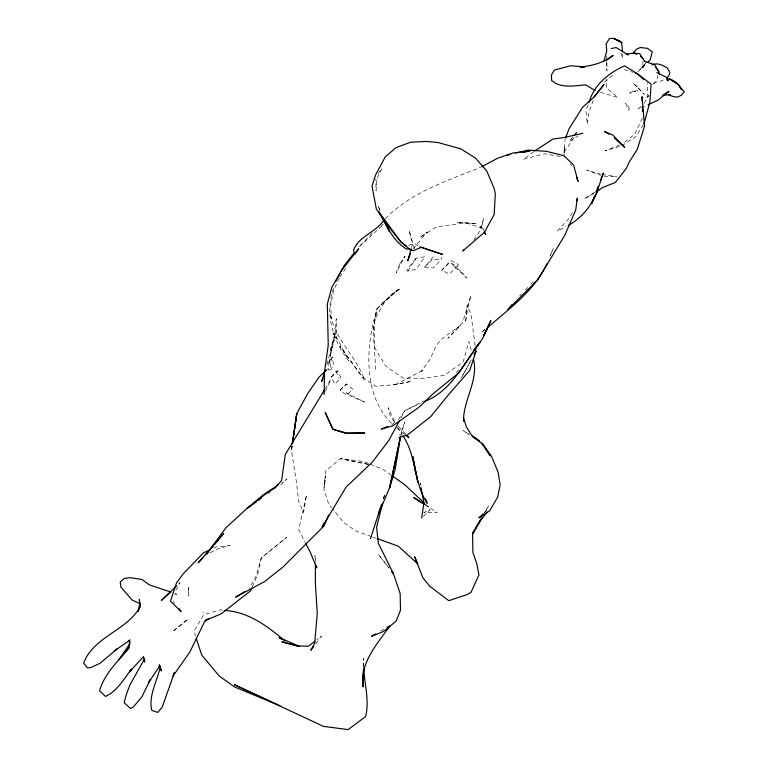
<?xml version="1.0" encoding="UTF-8"?>
<svg xmlns="http://www.w3.org/2000/svg" width="768" height="768" viewBox="0 0 768 768"><rect width="100%" height="100%" fill="white"/><g stroke="black" fill="none" stroke-linecap="round" stroke-linejoin="round"><path stroke-width="0.58" stroke-dasharray="3.84 2.88" d="M622.541 54.019L622.531 58.416L621.158 53.146M642.941 60.922L642.845 68.006L645.773 63.61M363.437 666.682L363.571 658.349L363.83 666.739M563.942 155.069L565.094 139.142M292.109 445.987L291.446 450.566L296.688 483.744L298.579 501.072L303.504 512.515L306.538 494.976L298.714 529.709L305.03 542.016M375.792 369.475L373.123 330.106L376.992 308.851C384.269 301.478 391.69 293.702 400.56 288.365L385.507 300.48L374.736 319.459L374.285 347.117L385.853 366.211L402.922 377.99L423.322 378.394L444.576 375.322L463.19 361.834L468.912 341.338L471.562 351.686M373.123 330.106L376.992 308.851L391.728 294.557L397.622 289.862L376.992 308.851C365.702 345.648 362.323 395.146 392.41 424.253M383.722 498.749L384.864 494.208L383.386 498.758M657.984 75.187L656.832 79.68L652.435 84.893L658.061 80.918L660.288 81.226L664.474 79.603M333.571 288.192C324.442 313.334 332.669 340.272 348.595 360.691L338.227 339.936L333.014 333.206L336.586 338.803L336.25 318.797L334.474 339.331L330.576 354.048L335.213 332.41L334.474 339.331L331.373 344.333L329.318 364.598L331.402 349.219L335.213 332.41L326.362 366.826M411.494 247.718L412.445 244.416L409.066 230.323L414.739 249.542M400.675 435.994L404.678 422.352L399.677 435.504M383.434 498.634L384.864 494.208M433.325 256.685L424.704 267.053L433.421 267.917L441.024 259.814L441.85 257.338M593.203 100.339L588.874 112.733L587.376 124.166L585.926 111.024L588.259 104.65M332.285 357.062L330.49 362.141L330.979 369.706L328.234 369.946L328.176 362.477L332.285 357.062L333.514 364.608L330.979 369.706M550.522 255.149L553.277 248.602L550.09 255.84M325.546 391.267L330.806 379.411L325.267 388.598M252.202 586.896L257.318 575.568L261.302 557.952L286.56 537.389L261.302 557.952L256.205 575.885L249.389 588.115M339.283 278.122L333.619 290.467L330.595 305.741L331.421 318.317L330.403 314.218C334.666 339.638 356.726 356.362 364.598 380.246L339.878 346.061L362.39 377.059L375.677 386.285L395.338 384.643L411.638 381.254L392.803 384.912L395.338 384.643L423.898 369.85L421.152 371.606L429.955 359.357L435.898 346.32L440.938 339.542L460.627 325.19L447.84 338.266L462.47 322.886L470.909 295.555L467.664 308.525L465.523 322.56L467.078 305.213L470.986 314.112L475.152 345.792M326.39 371.107L327.35 369.034L325.613 370.57M642.355 118.147L634.685 134.266L622.819 143.702M573.917 137.75L563.741 152.755L564.624 146.266L564.739 154.656M176.035 590.17L179.962 582.653L177.418 585.091M401.078 417.792L405.005 410.544L424.118 400.867M471.293 359.875L461.462 377.616L471.187 360.163M644.131 103.306L648.547 95.338L647.789 98.563L647.28 82.685M485.098 512.026L488.506 505.939L484.349 513.11M457.402 266.227L458.4 264.47L450.835 260.496L441.802 270.221L449.328 274.061L457.402 266.227L449.587 262.541L441.802 270.221M572.429 212.688L569.184 218.304L557.222 231.101L566.294 226.512M643.382 124.8L635.75 136.675L621.984 145.69M407.741 271.075L416.15 258.202L425.03 256.723L416.122 269.338L407.741 271.075L406.896 269.674L416.15 258.202M473.846 240.019L480.307 230.333L483.6 218.534L481.901 225.83L483.754 230.102M339.763 277.094L347.078 266.333M398.352 419.683L405.005 410.544L420.211 403.546M456.48 372.816L459.898 368.16M315.792 643.67L321.485 636.134L316.81 639.754M331.248 377.222L336.01 371.405L337.747 370.858L340.906 377.837L334.829 384.144L331.248 377.222L337.747 370.858M572.851 137.04L569.126 141.523L577.958 136.214M413.002 248.822L427.334 231.936L419.837 237.514L436.646 226.79L465.84 222.845L476.746 223.536L456.893 222.566L465.84 222.845L483.13 228.461L479.981 226.282L483.11 230.774M377.952 173.405L382.243 168.49L378.806 173.597L376.762 181.382L376.032 190.934L375.917 178.79M642.278 67.066L637.824 72.077L646.944 61.853L642.278 67.066L646.925 63.101M385.402 218.534C411.35 192.125 447.302 180.778 480.71 167.213M372.365 232.934L358.829 247.066L383.645 224.294M519.686 295.901L521.299 294.221M525.331 290.016L527.75 287.491M530.976 284.131L533.395 281.616M424.704 267.053L432.499 259.162L441.024 259.814M423.35 516.365L430.051 509.712L423.907 512.515L437.299 512.573L425.539 505.008M340.099 390.115L346.579 383.971L352.877 389.443L346.531 395.242L340.099 390.115L346.579 383.971M484.013 513.005L488.314 508.925M280.646 484.781L286.819 479.203L281.981 482.438M382.109 303.475L397.622 289.862M604.512 82.176L613.018 75.043M640.838 106.598L638.093 108.893L646.925 105.283M484.8 329.626L481.229 332.592L484.954 329.606M381.504 225.523L383.338 224.035M391.862 424.646L395.568 421.814M533.846 151.632L523.344 159.341L544.781 153.763L561.514 156.778M267.686 493.862L271.421 491.366M594.998 192.086L584.227 198.998L595.037 192.614M380.851 630.979L383.952 629.194M210.25 552.653L219.331 548.371L229.958 545.51L216.048 547.046L212.909 548.486M619.632 144.902L605.136 150.864L620.861 146.035M408.48 245.453L414.499 243.562L419.002 246.384M202.867 612.134L203.866 612.173M603.859 176.131L616.79 176.832M222.538 610.176L220.166 609.85L203.798 614.698L194.237 630.797L195.437 636.067M601.901 174.451L616.838 176.63M174.624 593.885L176.736 594.269L174.499 593.434M368.304 464.381L340.262 458.65L325.594 471.12L324.115 487.306L325.757 475.661L323.837 488.957L328.79 504.211L331.766 507.859M368.448 464.352L340.262 458.65L363.859 461.491L369.197 463.718M600.48 92.323L617.914 97.517L606.326 87.859L606.221 79.037M600.758 174.278L586.79 170.083L600.557 175.267M624.365 69.629L632.966 72.346M371.491 536.592L355.91 531.034L343.651 522.461L332.506 508.771M372.605 536.986L375.946 538.186M370.262 464.17L383.078 469.517L390.835 474.941M469.219 434.477L463.181 430.627L469.104 434.41M425.587 505.123L428.544 507.005L425.098 503.779M397.008 428.006L404.352 434.016M570.221 163.92L571.843 165.6M398.41 426.269L405.706 434.237M629.77 108.893L625.565 103.238L629.242 110.717M389.078 568.099L378.336 554.371L389.002 567.946M173.338 601.325L174.749 603.168M394.282 421.987L389.962 415.104L388.262 407.683L395.174 422.736M397.363 426.912L402.298 434.784M336.01 371.405L339.168 378.384M379.834 209.885L377.914 205.574L380.064 210.739M420.989 485.318L420.221 483.082L420.653 485.414M315.926 562.138L314.976 555.206L315.178 559.747M606.72 61.546L606.931 70.877L606.835 61.574M606.778 55.757L606.826 60.413M292.051 445.901L291.446 450.566L292.109 445.939M399.686 263.798L396.173 272.87L405.053 256.128L399.686 263.798M173.76 630.672L187.987 619.066L173.76 630.672M630.71 92.006L629.626 93.37L638.15 90.384L630.71 92.006M364.502 402.029L351.888 396.835L345.984 392.774L364.502 402.029M460.579 271.008L452.611 264.72L466.742 278.026L460.579 271.008M637.229 86.755L632.966 83.04L644.362 94.378L637.229 86.755M188.458 589.248L188.218 587.491L188.842 595.709L188.458 589.248"/><path stroke-width="1.15" d="M363.379 670.253L363.101 686.909C359.635 662.573 377.213 644.026 390.154 625.642M130.109 643.334L118.848 659.741L129.005 647.798L129.782 639.667M144.787 660.029L144.538 662.112L143.587 656.544L129.514 671.827L131.616 669.053C124.013 678.787 117.187 691.171 105.494 696.451L99.562 690.826C104.362 673.738 118.099 661.162 129.005 647.798M463.498 421.363C463.162 399.754 479.021 380.342 473.328 358.589M292.358 443.578L296.784 413.587L307.632 393.686L318.845 377.395L325.613 370.57M292.445 443.635L296.784 413.587L292.445 443.702M421.67 518.026L423.888 502.973L421.085 487.757M400.435 437.165L389.664 487.642L400.435 437.136L395.098 469.786L389.664 487.642L378.422 514.138L380.218 508.598M382.579 503.29L376.608 527.117L378.298 543.187L393.37 573.59L400.166 593.587L400.483 610.282L396.134 621.11L383.741 631.373L371.558 636.317L375.686 633.946M137.885 611.318L139.891 603.686L139.344 599.318L139.901 607.229L138.058 611.376M603.878 61.402L606.73 51.101L606.125 43.738L609.562 38.496L613.536 38.4L619.363 40.819L621.696 42.614L622.541 51.821M644.016 123.811L649.92 101.798L651.082 84.077L637.258 73.709L624.586 65.875C608.563 72.979 593.779 84.97 589.046 102.528M576.49 201.312L577.411 198.106L575.664 210.24L564.691 235.469L537.706 279.859L507.869 309.514L512.246 304.397M411.178 248.813L407.702 260.899L410.438 253.603M370.474 538.608L381.542 504.451M325.267 370.195L321.61 381.437L323.04 378.336M174.298 672.941L162.173 707.261L157.699 712.416L151.795 710.371C148.253 695.174 157.459 681.082 160.282 666.538L159.226 664.771L161.318 670.954L160.282 666.538L158.467 667.171M174.221 672.864L173.011 676.07L189.878 651.955L204.422 622.003L208.771 618.422M594.48 196.022C590.15 208.512 579.581 218.995 568.31 225.494M596.17 191.654L598.282 186.182M600.384 180.72L603.341 173.059L596.544 193.258L591.523 203.674L597.936 190.195M565.498 138.096L569.165 128.659L582.47 107.424L593.299 97.757L604.042 84.394L594.384 96.96M546.845 263.875C534.499 290.525 509.51 308.602 487.747 327.37M328.637 515.126L324.086 525.85L282.595 567.418L264.461 581.654L235.632 597.139L244.762 591.6M251.731 587.933L250.339 591.024L221.107 613.872L204.979 620.573L206.822 619.373M324.115 523.046L322.08 527.174L346.138 487.027L372.221 462.24L388.742 440.582L399.398 420.902M335.626 281.558L343.949 265.834L354.365 252.701M144.509 658.963L129.888 684.989L126.259 694.733L124.195 702.682L130.512 708.49L133.44 706.886L141.946 696.787L150.422 679.344L148.954 682.07L159.331 666.586M488.381 326.669L483.542 335.818L490.867 320.582L482.957 337.901L458.928 372.73L433.344 393.562L418.915 407.309L392.774 425.827L381.485 429.072L387.715 426.413M474.365 354.384L475.92 351.533L475.459 348.086M474.182 354.662L475.92 351.533L469.728 370.397L448.685 394.541L430.81 416.534L407.347 435.082L398.842 437.693M482.266 517.094L472.618 534.336L472.858 552.23L476.861 563.971L478.954 574.829L471.034 592.291L466.877 594.643L448.8 600.682L429.571 586.07L422.909 577.824L414.614 556.81L417.878 564L398.198 546.125L377.059 538.579M480.787 519.264L472.474 533.606L480.144 521.126L487.075 512.083M356.246 252.595L358.032 249.61M324.653 389.616L285.274 454.483L281.606 480.451L275.232 487.795L268.166 492.048L247.037 508.397L225.878 527.798L206.208 554.554L208.493 551.798M313.661 646.502L310.819 650.266L314.678 643.238L317.251 613.296L315.37 583.277L315.37 564.288M358.627 248.611L341.558 270.538L331.882 287.251L327.322 303.955L328.243 345.168L324.509 372.163L324.115 394.502M633.245 53.251L636.528 49.171L640.176 47.53L647.491 48.317L652.301 51.859L650.102 59.866L647.712 62.294M210.01 549.965L213.053 546.288M214.579 544.454L223.709 533.443L198.154 562.867L202.992 557.875M574.339 135.254L576.566 132.566M473.914 349.613L480.029 342.336C463.469 363.542 451.123 391.574 424.397 401.558M667.258 77.53L668.755 75.83L669.936 72.595L667.315 68.045C662.842 65.29 657.187 62.314 651.974 64.858M383.75 220.262C375.773 232.694 358.896 235.805 353.491 250.205L355.056 254.592M464.4 249.437L462.806 250.963L484.483 232.234L494.141 214.579L495.35 193.834L494.15 188.486L486.749 170.966L475.373 158.026L460.925 148.896L438.125 142.55L426.518 141.446L410.659 142.224L395.971 147.648L385.306 156.806L375.696 174.672L372.019 186.038L376.31 208.925L389.213 227.472L400.762 241.805L410.122 249.6L413.299 250.704L421.382 247.286L442.714 254.467L419.904 246.941M176.573 585.907L161.318 600.528L169.354 592.915M483.158 513.821L478.858 517.901L489.696 510.806L497.722 497.002L500.141 484.733L498.096 472.138L491.472 456.182L481.747 443.28L483.062 445.219M314.947 641.194L308.419 646.253L297.85 645.965L281.923 641.798L298.003 646.224M606.432 60.384L613.123 55.344C603.773 62.794 592.09 65.76 580.426 67.037L584.573 66.998L570.806 65.731L554.39 70.042L551.443 74.918L551.635 80.506C561.043 88.704 574.214 85.718 585.581 84.854L595.152 90.499M534.797 150.931L553.008 139.037L563.933 137.558L582.864 133.267M256.426 501.754L247.037 508.397L263.491 494.688L278.102 485.03M258.307 500.429L261.12 498.432M596.016 192.029L602.362 187.642L615.398 182.429L626.496 168.182L628.954 162.499L637.258 149.328L644.525 126.24L642.029 96.672L642.221 101.203M128.861 640.886L114.307 650.947L117.005 648.97L100.013 663.283L90.71 667.622L87.418 667.901L83.712 662.986C93.437 636.787 126.662 630.701 139.901 607.229L139.891 603.686L132.019 599.923L120.893 587.078L120.23 581.856L124.301 578.458L129.926 577.632L142.128 579.542L149.069 584.746L171.139 592.186M663.552 94.752L669.034 91.334L657.926 100.186L648.029 104.832M387.053 627.418L389.117 626.227M481.738 166.771L497.453 158.304L513.072 152.966L529.738 151.114L522.797 152.371M209.779 549.926L203.501 552.806L183.494 573.485L176.573 582.73L170.477 601.2L181.075 611.472L178.973 608.707M506.582 155.318L509.971 154.493M515.635 153.11L528.077 150.086L546.413 151.334L563.923 155.712L573.571 164.986L578.054 181.382L576.509 177.11M611.213 48.566L616.128 47.539L628.186 54.912L626.602 54L633.408 53.194L639.734 53.664L644.803 61.517M662.64 95.328L670.589 94.57M409.747 248.813L406.512 249.053C392.899 240.95 386.131 224.938 378.682 211.603L400.762 241.805L406.474 246.086M224.909 610.493C248.362 611.77 267.869 626.371 285.034 641.088M666.499 78.557C673.19 79.104 678.95 83.712 681.638 89.76L678.518 84.605L669.974 79.142L678.518 84.605M635.117 73.027L637.258 73.709L643.939 79.69M633.408 53.194L636.662 54.25M644.506 61.373L654.634 64.685L658.848 71.827L659.174 74.083M668.438 94.742L673.354 96.614L677.568 97.162L681.398 95.174L684.288 91.651L680.256 87.398M299.318 646.262L279.12 637.574L282 639.523M656.822 72.634L666.586 77.338L668.429 80.851L666.73 79.776M128.352 640.973L129.965 641.904M609.005 134.294L604.435 131.443L612.845 135.062L624.643 147.379L614.381 138.125M424.56 504.384L413.77 497.587L424.598 504.49M473.242 437.05L483.187 444.355L490.262 455.875L485.021 448.128M472.07 436.301L479.27 440.909L471.504 435.072L466.349 426.874L463.603 417.869M392.774 476.294L404.41 484.416L424.234 502.973M405.274 434.765L408.941 437.77L407.328 436.003M640.493 56.4L642.97 58.57M391.939 571.766L393.37 573.59L391.92 571.709M484.358 232.57L485.606 234.365L484.224 231.168M655.891 67.459L658.848 71.827M402.922 435.773C416.669 456.211 413.674 482.563 427.152 503.27L425.606 498.787M305.558 543.043L310.291 552.269L316.723 567.907L316.406 565.603M383.942 220.022L389.424 231.456L387.024 226.061M196.186 638.314L201.811 655.162L219.331 676.138L234.662 687.005L279.994 705.802L234.461 684.758L323.386 726.346L348.096 729.6L365.616 716.563C369.696 700.109 364.262 684.24 363.869 667.939M415.104 468.432L412.819 456.874L412.934 457.651M415.565 470.736L417.85 482.304L412.819 456.874L415.21 471.062M642.451 106.877L642.634 111.408M364.598 433.018L345.869 433.411L332.928 429.283L325.219 412.589L332.928 429.283L346.531 433.008L364.598 433.018M616.378 39.629L613.536 38.4L621.696 42.614L616.378 39.629"/></g></svg>
